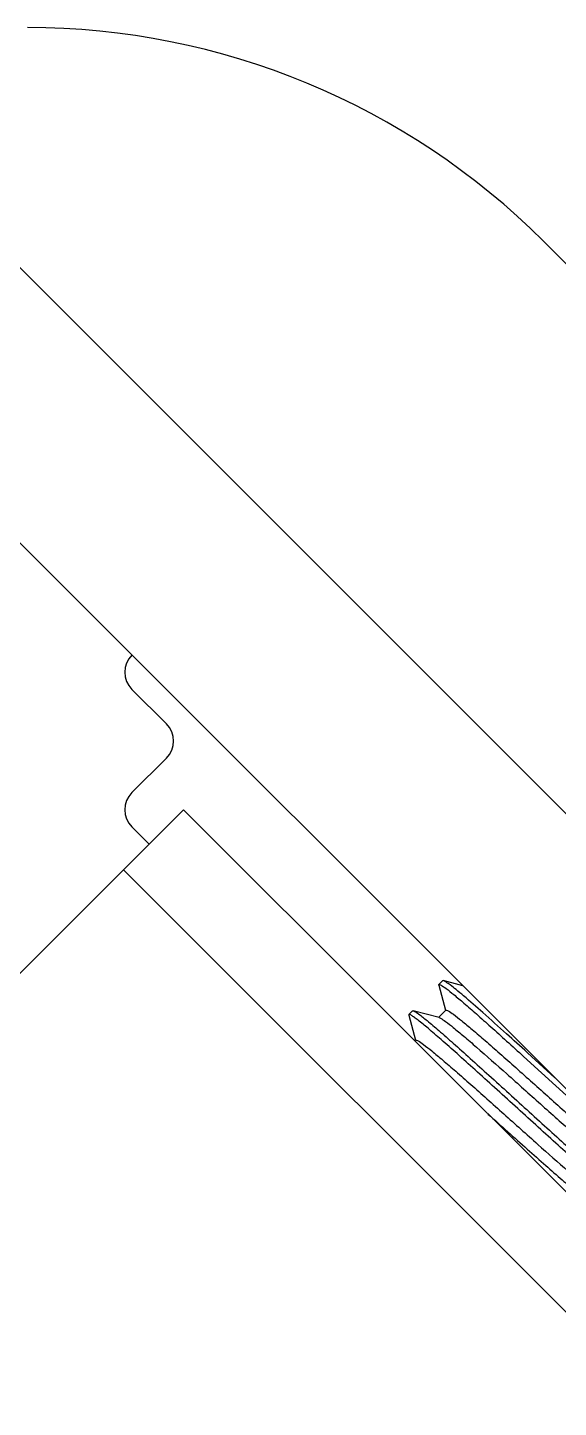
# Model space of a CAD drawing. Extents: x -1396510 to 1250330, y -1892470 to 1623980.
# Drawn here: x -1172890.9 to -1172787, y -49087.9 to -48817.7 of the extents above; entities that cross this region are included whole.
import ezdxf

# ---------------------------------------------------------------- set-up
doc = ezdxf.new("R2010")
doc.units = 0
doc.header["$LTSCALE"] = 1000
doc.header["$MEASUREMENT"] = 0

msp = doc.modelspace()

# ---------------------------------------------------------------- linework, layer by layer
at = {"linetype": 'Continuous'}
for p, q in [((-1172789.94, -48859.52), (-1172745.94, -48903.52)), ((-1172896.67, -48860.5), (-1172705.54, -49051.62)), ((-1172732.47, -49078.55), (-1172900.77, -48910.24)), ((-1172870.47, -48947.28), (-1172863.74, -48954.01)), ((-1172863.74, -48960.74), (-1172870.47, -48967.47)), ((-1172998.35, -49108.84), (-1172860.36, -48970.85)), ((-1171388.81, -50442.4), (-1172860.36, -48970.85)), ((-1172870.47, -48974.2), (-1172867.09, -48977.58)), ((-1171400.58, -50454.18), (-1172872.14, -48982.63)), ((-1172810.42, -49005.18), (-1172810.41, -49005.04)), ((-1172810.42, -49005.18), (-1172809.11, -49010.09)), ((-1172810.41, -49005.04), (-1172809.68, -49004.31)), ((-1172809.54, -49004.3), (-1172809.68, -49004.31)), ((-1172806.42, -49005.13), (-1172809.54, -49004.3)), ((-1172805.7, -49005.32), (-1172806.42, -49005.13)), ((-1172816.3, -49010.93), (-1172816.31, -49011.07)), ((-1172816.31, -49011.07), (-1172815, -49015.98)), ((-1172816.3, -49010.93), (-1172815.57, -49010.2)), ((-1172815.57, -49010.2), (-1172815.43, -49010.19)), ((-1172810.36, -49011.54), (-1172815.43, -49010.19)), ((-1172815.43, -49010.19), (-1172815.34, -49010.22)), ((-1172809.05, -49010.08), (-1172810.48, -49011.5)), ((-1172793.82, -49019.14), (-1172783.98, -49028.11)), ((-1172787.71, -49023.3), (-1172793.09, -49018.41))]:
    msp.add_line(p, q, dxfattribs=at)
for centre, radius, start, end in [((-1172890.91, -48960.49), 142.79, 44.9999, 89.9913), ((-1172867.1, -48943.91), 4.76, 135.0001, 224.9999), ((-1172867.1, -48957.38), 4.76, 315.0001, 44.9999), ((-1172867.1, -48970.84), 4.76, 135.0001, 224.9999), ((-1173882.47, -50216.94), 1619.64, 47.73138, 47.92659)]:
    msp.add_arc(centre, radius, start, end, dxfattribs=at)
for points, knots in [([(-1172810.41, -49005.04), (-1172810.38, -49005.01), (-1172810.19, -49005.04), (-1172809.74, -49005.29), (-1172808.78, -49005.98), (-1172807.32, -49007.16), (-1172805.34, -49008.84), (-1172802.93, -49010.94), (-1172800.15, -49013.42), (-1172797.07, -49016.19), (-1172794.93, -49018.14), (-1172793.82, -49019.14)], [0, 0, 0, 0, 0.006763, 0.021164, 0.075577, 0.163627, 0.283117, 0.430848, 0.602798, 0.794273, 1, 1, 1, 1]), ([(-1172797.17, -49014.71), (-1172798.72, -49013.32), (-1172801.5, -49010.82), (-1172804.78, -49007.94), (-1172806.92, -49006.15), (-1172808.07, -49005.23), (-1172808.9, -49004.64), (-1172809.36, -49004.35), (-1172809.54, -49004.3)], [0, 0, 0, 0, 0.384776, 0.692129, 0.810102, 0.901533, 0.965023, 1, 1, 1, 1]), ([(-1172773.11, -49048.38), (-1172773.43, -49048.3), (-1172774.24, -49047.68), (-1172775.79, -49046.51), (-1172777.97, -49044.63), (-1172780.75, -49042.22), (-1172784, -49039.31), (-1172787.63, -49036.03), (-1172791.5, -49032.51), (-1172795.48, -49028.89), (-1172799.43, -49025.29), (-1172803.22, -49021.85), (-1172806.7, -49018.72), (-1172809.77, -49016), (-1172812.3, -49013.81), (-1172814.06, -49012.35), (-1172815.13, -49011.53), (-1172815.7, -49011.15), (-1172816.02, -49010.96), (-1172816.26, -49010.89), (-1172816.3, -49010.93)], [0, 0, 0, 0, 0.017284, 0.051806, 0.102517, 0.167622, 0.244771, 0.331162, 0.423655, 0.518881, 0.613376, 0.703697, 0.786559, 0.85895, 0.918246, 0.962316, 0.97814, 0.989652, 0.996821, 1, 1, 1, 1]), ([(-1172815.34, -49010.22), (-1172814.99, -49010.36), (-1172814.11, -49011.02), (-1172812.48, -49012.29), (-1172810.23, -49014.22), (-1172807.42, -49016.69), (-1172804.15, -49019.62), (-1172799.19, -49024.1), (-1172794.03, -49028.81), (-1172788.83, -49033.54), (-1172785.1, -49036.92), (-1172781.67, -49040.01), (-1172778.66, -49042.67), (-1172776.17, -49044.82), (-1172774.44, -49046.25), (-1172773.39, -49047.05), (-1172772.84, -49047.42), (-1172772.52, -49047.61), (-1172772.28, -49047.68), (-1172772.24, -49047.64)], [0, 0, 0, 0, 0.019907, 0.056634, 0.109025, 0.175256, 0.252981, 0.339436, 0.526014, 0.619485, 0.708622, 0.790247, 0.861456, 0.919721, 0.962993, 0.978527, 0.989825, 0.996867, 1, 1, 1, 1]), ([(-1172809.05, -49010.08), (-1172809.02, -49010.04), (-1172808.82, -49010.07), (-1172808.33, -49010.33), (-1172807.32, -49011.03), (-1172805.77, -49012.27), (-1172803.71, -49014), (-1172801.22, -49016.14), (-1172798.39, -49018.64), (-1172795.3, -49021.38), (-1172790.96, -49025.26), (-1172785.71, -49029.97), (-1172780.71, -49034.41), (-1172777.22, -49037.41), (-1172775.21, -49039.09), (-1172773.7, -49040.27), (-1172772.85, -49040.87), (-1172772.5, -49041.05)], [0, 0, 0, 0, 0.003359, 0.010322, 0.036444, 0.078464, 0.135055, 0.204313, 0.283873, 0.371008, 0.462723, 0.647233, 0.812247, 0.880232, 0.935318, 0.975657, 1, 1, 1, 1]), ([(-1172810.12, -49011.64), (-1172809.76, -49011.82), (-1172808.91, -49012.43), (-1172807.39, -49013.62), (-1172805.37, -49015.3), (-1172801.88, -49018.32), (-1172796.88, -49022.75), (-1172791.63, -49027.46), (-1172787.31, -49031.32), (-1172784.22, -49034.06), (-1172781.4, -49036.55), (-1172778.92, -49038.69), (-1172776.86, -49040.41), (-1172775.32, -49041.64), (-1172774.31, -49042.35), (-1172773.82, -49042.6), (-1172773.63, -49042.63), (-1172773.59, -49042.6)], [0, 0, 0, 0, 0.024785, 0.065489, 0.120851, 0.189019, 0.354131, 0.538447, 0.629993, 0.716932, 0.79629, 0.865354, 0.921777, 0.963666, 0.989706, 0.996648, 1, 1, 1, 1]), ([(-1172814.94, -49015.97), (-1172814.91, -49015.93), (-1172814.7, -49015.96), (-1172814.21, -49016.22), (-1172813.18, -49016.95), (-1172811.6, -49018.21), (-1172809.5, -49019.97), (-1172806.97, -49022.15), (-1172804.09, -49024.69), (-1172800.96, -49027.48), (-1172796.58, -49031.4), (-1172791.29, -49036.13), (-1172786.29, -49040.57), (-1172782.82, -49043.55), (-1172780.86, -49045.18), (-1172779.41, -49046.29), (-1172778.61, -49046.85), (-1172778.29, -49046.98)], [0, 0, 0, 0, 0.003398, 0.010478, 0.037053, 0.07979, 0.137309, 0.207632, 0.28831, 0.376519, 0.469165, 0.65473, 0.819193, 0.88617, 0.939738, 0.978071, 1, 1, 1, 1]), ([(-1172800.8, -49030.41), (-1172799.51, -49031.56), (-1172796.95, -49033.86), (-1172793.19, -49037.22), (-1172789.64, -49040.38), (-1172786.45, -49043.17), (-1172783.78, -49045.46), (-1172781.9, -49046.99), (-1172780.75, -49047.86), (-1172780.14, -49048.26), (-1172779.79, -49048.47), (-1172779.53, -49048.53), (-1172779.48, -49048.49)], [0, 0, 0, 0, 0.185176, 0.368093, 0.540254, 0.693667, 0.821232, 0.91709, 0.95173, 0.977016, 0.992838, 1, 1, 1, 1])]:
    msp.add_open_spline(points, degree=3, knots=knots, dxfattribs=at)
msp.add_open_spline([(-1172810.36, -49011.54), (-1172810.28, -49011.56), (-1172810.2, -49011.6), (-1172810.12, -49011.64)], degree=3, dxfattribs=at)

doc.saveas('drawing.dxf')
